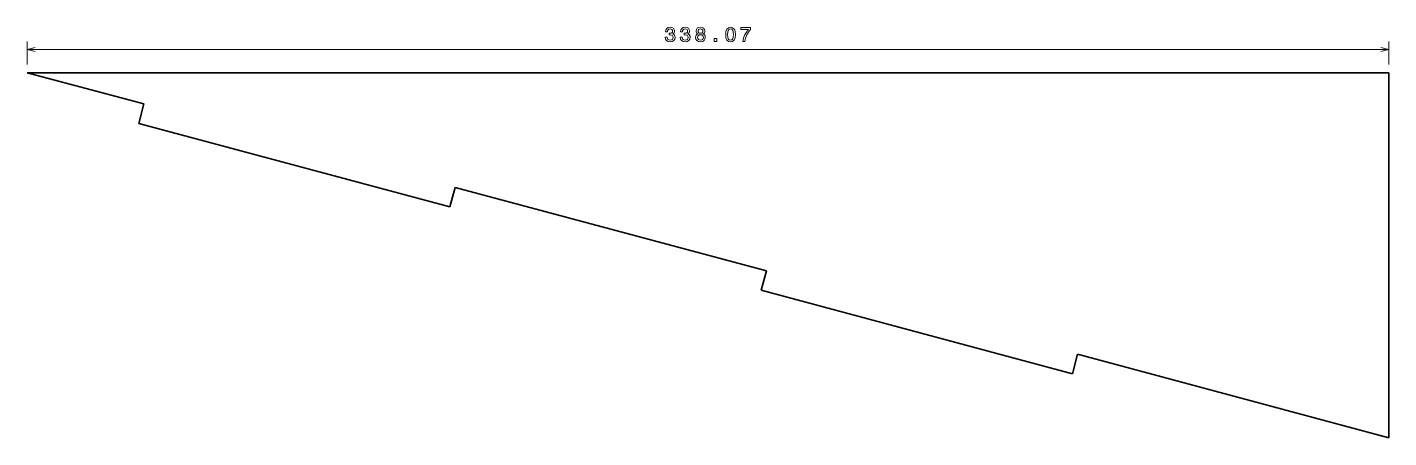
# Model space of a CAD drawing. Extents: x 74 to 412, y 189 to 291.
import ezdxf

# ---------------------------------------------------------------- set-up
doc = ezdxf.new("R2010")
doc.units = 0

msp = doc.modelspace()

# ---------------------------------------------------------------- linework, layer by layer
at = {"color": 7, "lineweight": 13, "ltscale": 0.143797}
for p, q in [((74.035431, 281.266418), (74.035431, 287.018311)), ((412.109467, 281.266418), (412.109467, 287.018311))]:
    msp.add_line(p, q, dxfattribs=at)
at = {"color": 7, "lineweight": 13}
msp.add_line((74.035431, 285.018311), (412.109467, 285.018311), dxfattribs=at)
at = {"color": 7, "lineweight": 35}
for p, q in [((412.109467, 279.266418), (74.035431, 279.266418)), ((74.035431, 279.266418), (103.013214, 271.501862)), ((412.109467, 188.679749), (412.109467, 279.266418)), ((178.993179, 245.96669), (101.719116, 266.672211)), ((180.287262, 250.796326), (257.56134, 230.090805)), ((333.541321, 204.555649), (256.267242, 225.261169)), ((334.835388, 209.385284), (412.109467, 188.679749))]:
    msp.add_line(p, q, dxfattribs=at)
at = {"color": 7, "lineweight": 35, "ltscale": 0.125001}
msp.add_line((103.013214, 271.501862), (101.719116, 266.672211), dxfattribs=at)
at = {"color": 7, "lineweight": 35, "ltscale": 0.125}
for p, q in [((180.287262, 250.796326), (178.993179, 245.96669)), ((257.56134, 230.090805), (256.267242, 225.261169)), ((334.835388, 209.385284), (333.541321, 204.555649))]:
    msp.add_line(p, q, dxfattribs=at)
at = {"color": 7, "lineweight": 13}
for points in [[(232.461502, 288.117737), (232.461502, 288.082428), (232.542191, 287.598297), (232.779221, 287.235168), (233.15242, 287.003174), (233.646667, 286.91745), (234.171158, 287.003174), (234.564529, 287.225098), (234.816696, 287.578125), (234.907471, 288.032013), (234.867126, 288.329559), (234.75618, 288.571625), (234.574615, 288.75824), (234.332535, 288.894379), (234.660355, 289.166718), (234.776352, 289.600433), (234.700699, 289.993805), (234.483841, 290.291382), (234.130814, 290.477966), (233.646667, 290.543518), (233.19278, 290.46283), (232.844788, 290.240936), (232.617844, 289.887909), (232.542191, 289.418884), (232.542191, 289.383575), (232.991043, 289.383575), (233.031387, 289.70636), (233.162506, 289.938354), (233.374329, 290.079559), (233.671875, 290.129974), (233.934128, 290.08963), (234.125763, 289.983734), (234.24176, 289.812256), (234.287155, 289.580261), (234.24176, 289.33316), (234.120728, 289.166718), (233.908905, 289.065857), (233.621445, 289.035614), (233.424759, 289.040649), (233.424759, 288.642242), (233.671875, 288.652313), (233.989609, 288.606934), (234.226639, 288.485901), (234.367844, 288.289215), (234.418274, 288.032013), (234.362808, 287.739502), (234.216553, 287.522644), (233.984558, 287.386475), (233.676926, 287.341064), (233.359192, 287.39151), (233.127213, 287.542816), (232.980957, 287.784882), (232.925476, 288.117737)], [(236.197525, 288.117737), (236.197525, 288.082428), (236.278214, 287.598297), (236.515244, 287.235168), (236.888443, 287.003174), (237.38269, 286.91745), (237.907181, 287.003174), (238.300552, 287.225098), (238.552719, 287.578125), (238.643494, 288.032013), (238.603149, 288.329559), (238.492203, 288.571625), (238.310638, 288.75824), (238.068558, 288.894379), (238.396378, 289.166718), (238.512375, 289.600433), (238.436722, 289.993805), (238.219864, 290.291382), (237.866837, 290.477966), (237.38269, 290.543518), (236.928802, 290.46283), (236.580811, 290.240936), (236.353867, 289.887909), (236.278214, 289.418884), (236.278214, 289.383575), (236.727066, 289.383575), (236.76741, 289.70636), (236.898529, 289.938354), (237.110352, 290.079559), (237.407898, 290.129974), (237.670151, 290.08963), (237.861786, 289.983734), (237.977783, 289.812256), (238.023178, 289.580261), (237.977783, 289.33316), (237.85675, 289.166718), (237.644928, 289.065857), (237.357468, 289.035614), (237.160782, 289.040649), (237.160782, 288.642242), (237.407898, 288.652313), (237.725632, 288.606934), (237.962662, 288.485901), (238.103867, 288.289215), (238.154297, 288.032013), (238.098831, 287.739502), (237.952576, 287.522644), (237.720581, 287.386475), (237.412949, 287.341064), (237.095215, 287.39151), (236.863235, 287.542816), (236.71698, 287.784882), (236.661499, 288.117737)], [(240.579086, 288.90448), (240.321884, 288.763275), (240.14537, 288.566589), (240.034409, 288.319458), (239.999115, 288.021912), (240.079803, 287.573059), (240.311798, 287.225098), (240.690033, 287.003174), (241.204437, 286.91745), (241.713806, 287.003174), (242.092056, 287.225098), (242.324036, 287.573059), (242.409775, 288.021912), (242.369431, 288.319458), (242.263519, 288.566589), (242.08197, 288.763275), (241.829803, 288.90448), (242.03154, 289.025513), (242.172745, 289.191956), (242.258484, 289.393677), (242.288742, 289.640778), (242.208038, 289.998871), (241.996231, 290.286316), (241.65329, 290.472931), (241.204437, 290.543518), (240.750549, 290.472931), (240.407608, 290.286316), (240.19075, 289.998871), (240.115112, 289.640778), (240.14032, 289.393677), (240.226059, 289.191956)], [(240.483261, 288.032013), (240.528656, 288.299286), (240.674911, 288.501007), (240.901855, 288.632141), (241.204437, 288.677521), (241.501999, 288.632141), (241.728943, 288.501007), (241.875198, 288.299286), (241.925629, 288.032013), (241.875198, 287.744537), (241.728943, 287.527679), (241.501999, 287.386475), (241.204437, 287.341064), (240.901855, 287.386475), (240.674911, 287.527679), (240.528656, 287.744537)], [(240.594208, 289.600433), (240.634552, 289.822357), (240.7556, 289.993805), (240.947235, 290.099731), (241.204437, 290.140076), (241.456604, 290.099731), (241.648254, 289.993805), (241.769287, 289.822357), (241.814667, 289.600433), (241.769287, 289.373505), (241.648254, 289.196991), (241.456604, 289.080994), (241.204437, 289.045685), (240.947235, 289.086029), (240.7556, 289.196991), (240.634552, 289.373505)], [(244.592484, 287.018311), (245.288452, 287.018311), (245.288452, 287.769745), (244.592484, 287.769745)], [(247.461075, 288.727966), (247.536713, 287.936188), (247.773758, 287.371338), (248.151993, 287.028412), (248.676483, 286.91745), (249.195938, 287.028412), (249.574188, 287.371338), (249.806168, 287.936188), (249.886871, 288.727966), (249.806168, 289.514709), (249.710358, 289.827393), (249.574188, 290.084595), (249.195938, 290.427521), (248.676483, 290.543518), (248.151993, 290.427521), (247.773758, 290.079559), (247.536713, 289.514709)], [(247.945221, 288.727966), (247.985565, 289.338196), (248.111649, 289.776947), (248.338593, 290.034149), (248.676483, 290.124939), (249.009338, 290.034149), (249.236282, 289.776947), (249.362366, 289.338196), (249.40271, 288.727966), (249.362366, 288.112701), (249.236282, 287.67392), (249.009338, 287.416718), (248.676483, 287.330994), (248.338593, 287.416718), (248.111649, 287.67392), (247.985565, 288.112701)], [(251.711502, 287.018311), (252.220871, 287.018311), (252.387299, 287.850433), (252.67981, 288.627106), (253.093353, 289.348297), (253.63298, 290.024078), (253.63298, 290.442657), (251.232391, 290.442657), (251.232391, 289.983734), (253.148819, 289.983734), (252.59407, 289.302887), (252.175476, 288.591797), (251.88298, 287.835327)]]:
    msp.add_lwpolyline(points, close=True, dxfattribs=at)
for points in [[(75.967285, 285.53595), (74.035431, 285.018311), (75.967285, 284.500671)], [(410.177612, 284.500671), (412.109467, 285.018311), (410.177612, 285.53595)]]:
    msp.add_lwpolyline(points, dxfattribs=at)

doc.saveas('drawing.dxf')
